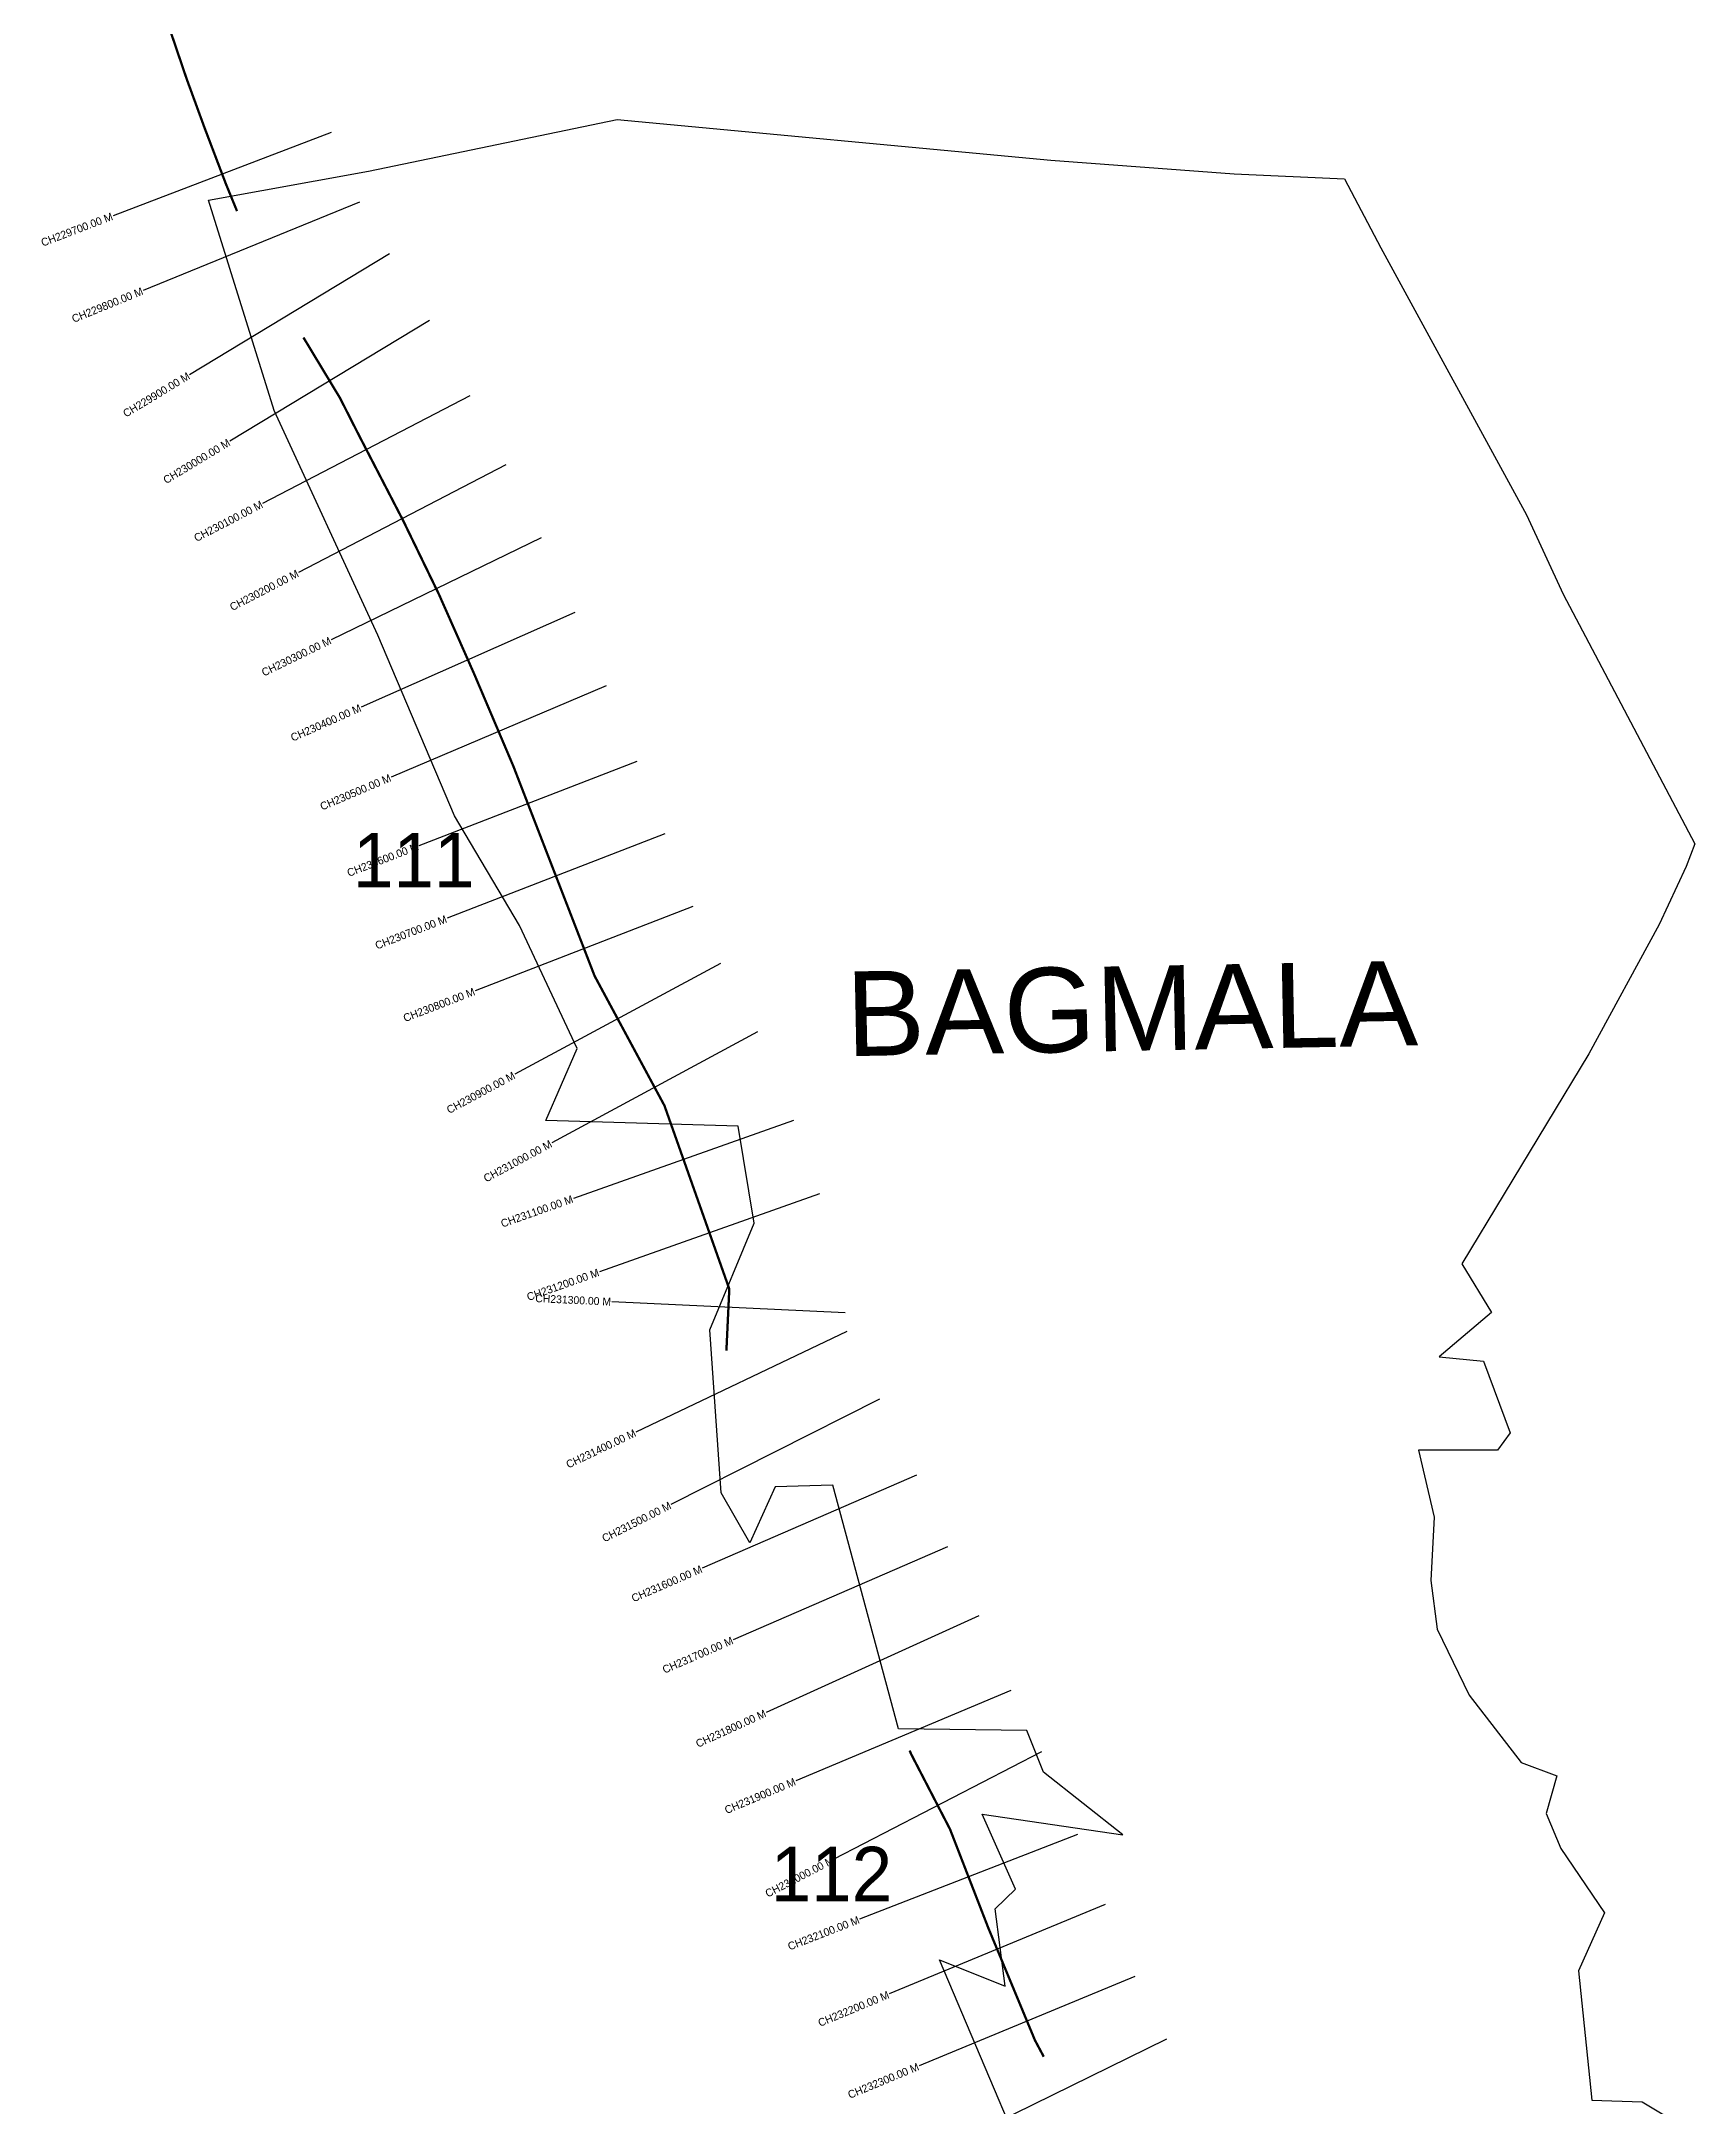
# Model space of a CAD drawing. Header units: metres. Extents: x 276130 to 280909, y 2052040 to 2062087.
# Drawn here: x 278477 to 280601, y 2054718 to 2057370 of the extents above; entities that cross this region are included whole.
import ezdxf
from ezdxf.enums import TextEntityAlignment as Align

# ---------------------------------------------------------------- set-up
doc = ezdxf.new("R2010")
doc.units = ezdxf.units.M
for name, color, linetype in [('CS', 134, 'Continuous'), ('CSMark', 210, 'Continuous'), ('NATURALLY PROTECTED', 3, 'Continuous'), ('village', 3, 'Continuous'), ('VILLAGE NAME', 250, 'Continuous')]:
    doc.layers.add(name, color=color, linetype=linetype)

msp = doc.modelspace()

# ---------------------------------------------------------------- linework, layer by layer
at = {"color": 6}
msp.add_lwpolyline([(280363.8, 2055583), (280347.6, 2055561)], dxfattribs=at)
at = {"layer": 'CS'}
for p, q in [((278849.5, 2057253), (278569.2, 2057146.3)), ((278885.7, 2057163.5), (278607.9, 2057050.3)), ((278924.1, 2057097.3), (278667.3, 2056942.1)), ((278975.8, 2057011.7), (278719, 2056856.6)), ((279027.6, 2056915.1), (278761.3, 2056776.9)), ((279073.7, 2056826.3), (278807.4, 2056688.1)), ((279119.2, 2056732.7), (278849.3, 2056601.8)), ((279162.2, 2056636.7), (278887.9, 2056515.2)), ((279202.4, 2056542.7), (278926.3, 2056425.4)), ((279241.8, 2056445.5), (278962.1, 2056337.2)), ((279277.9, 2056352.3), (278998.2, 2056244)), ((279314, 2056259), (279034.3, 2056150.7)), ((279349.4, 2056186), (279085.3, 2056043.7)), ((279396.8, 2056098), (279132.7, 2055955.7)), ((279443.3, 2055984.3), (279160.5, 2055884.2)), ((279476.6, 2055890), (279193.8, 2055789.9)), ((279509.4, 2055737.3), (279209.8, 2055751.4)), ((279511.5, 2055713.4), (279240.7, 2055584.2)), ((279553.7, 2055626.4), (279285.8, 2055491.2)), ((279601.2, 2055528.7), (279326, 2055409.2)), ((279641, 2055436.9), (279365.8, 2055317.5)), ((279681.1, 2055348.2), (279408, 2055224)), ((279722.5, 2055252.4), (279446, 2055136.2)), ((279761.6, 2055173.5), (279495.1, 2055035.7)), ((279807.8, 2055067.3), (279528.1, 2054958.6)), ((279843.3, 2054977.5), (279566.2, 2054862.5)), ((279881.6, 2054885.1), (279604.6, 2054770.1)), ((279922.4, 2054804.3), (279653.1, 2054672.1))]:
    msp.add_line(p, q, dxfattribs=at)
at = {"layer": 'NATURALLY PROTECTED', "const_width": 3, "flags": 128}
for points in [[(278642.2, 2057385.3), (278663.7, 2057322), (278686.6, 2057259.4), (278714, 2057187.4), (278728.4, 2057152.2)], [(278813.7, 2056989.9), (278860.7, 2056912.1), (278885.2, 2056863.9), (278941.7, 2056754.9), (278987.8, 2056659.9), (279032.7, 2056558.5), (279083.3, 2056439.4), (279187.7, 2056169.9), (279277.4, 2056003.4), (279360.7, 2055767.9), (279357, 2055688.8)], [(279592.4, 2055175.1), (279594.1, 2055170.9), (279644.2, 2055074.1), (279693.7, 2054946.5), (279753.3, 2054803.1), (279764.6, 2054781.9)]]:
    msp.add_lwpolyline(points, dxfattribs=at)
at = {"layer": 'village', "color": 6}
for points in [[(279788.5, 2054534), (279630.8, 2054906.4), (279715, 2054872.6), (279702.1, 2054971.9), (279728.4, 2054997.3), (279685.7, 2055093.3), (279866.4, 2055066.8), (279764.5, 2055147.4), (279742.9, 2055200.7), (279577.9, 2055203.2), (279493.5, 2055515.8), (279419.5, 2055513.9), (279387.1, 2055441.7), (279350.3, 2055505.9), (279335.6, 2055715.4), (279392.6, 2055852.5), (279372.3, 2055977), (279124.9, 2055984.5), (279165.3, 2056076.8), (279091.3, 2056234.8), (279007.6, 2056375.6), (278909.1, 2056607.7), (278776.3, 2056896.2), (278691.7, 2057166.4), (278897.2, 2057203.7), (279216.8, 2057269.8), (279773.7, 2057217.6), (280009.2, 2057199.9), (280151, 2057193.5), (280197.6, 2057105), (280384.7, 2056762.1), (280431.9, 2056660.2), (280600.7, 2056339.5), (280589.6, 2056310.3), (280555, 2056235.8), (280464.8, 2056069.8), (280301.6, 2055800.1), (280339.6, 2055737.7), (280272.5, 2055680.9), (280329.5, 2055675), (280363.8, 2055583)], [(280347.6, 2055561), (280246.1, 2055560.7), (280266.2, 2055474.8), (280261.6, 2055393.7), (280269.9, 2055330.9), (280311.2, 2055246.3), (280378, 2055159.9), (280423.5, 2055142.6), (280410.1, 2055094.3), (280428.7, 2055049.2), (280484.7, 2054966.9), (280451.3, 2054892), (280468.4, 2054725.9), (280533.1, 2054724.1), (280565.2, 2054704.9)]]:
    msp.add_lwpolyline(points, dxfattribs=at)

# ---------------------------------------------------------------- texts
at = {"char_height": 70, "attachment_point": 1}
for s, insert in [('111', (278877.2, 2056353.7)), ('112', (279413.8, 2055051.5))]:
    msp.add_mtext_dynamic_manual_height_columns(s, width=95.172, gutter_width=1, heights=[0], dxfattribs=dict(at, insert=insert))
at = {"layer": 'CSMark'}
for s, rotation, p in [('CH229700.00 M', 20.8367, (278568.2, 2057145.9)), ('CH229800.00 M', 22.1701, (278607, 2057050)), ('CH229900.00 M', 31.1493, (278666.5, 2056941.6)), ('CH230000.00 M', 31.1493, (278718.2, 2056856.1)), ('CH230100.00 M', 27.4276, (278760.5, 2056776.4)), ('CH230200.00 M', 27.4276, (278806.5, 2056687.7)), ('CH230300.00 M', 25.8738, (278848.4, 2056601.4)), ('CH230400.00 M', 23.8966, (278887, 2056514.8)), ('CH230500.00 M', 23.0183, (278925.4, 2056425)), ('CH230600.00 M', 21.1616, (278961.1, 2056336.9)), ('CH230700.00 M', 21.1616, (278997.2, 2056243.6)), ('CH230800.00 M', 21.1616, (279033.3, 2056150.4)), ('CH230900.00 M', 28.3199, (279084.4, 2056043.2)), ('CH231000.00 M', 28.3199, (279131.8, 2055955.2)), ('CH231100.00 M', 19.4837, (279159.5, 2055883.9)), ('CH231200.00 M', 19.4837, (279192.9, 2055789.6)), ('CH231300.00 M', 357.3054, (279208.8, 2055751.5)), ('CH231400.00 M', 25.5121, (279239.8, 2055583.7)), ('CH231500.00 M', 26.7823, (279285, 2055490.7)), ('CH231600.00 M', 23.4622, (279325.1, 2055408.8)), ('CH231700.00 M', 23.4622, (279364.9, 2055317.1)), ('CH231800.00 M', 24.4588, (279407.1, 2055223.5)), ('CH231900.00 M', 22.803, (279445.1, 2055135.8)), ('CH232000.00 M', 27.3482, (279494.3, 2055035.3)), ('CH232100.00 M', 21.2358, (279527.2, 2054958.2)), ('CH232200.00 M', 22.5405, (279565.3, 2054862.1)), ('CH232300.00 M', 22.5405, (279603.6, 2054769.7))]:
    msp.add_text(s, height=10, rotation=rotation, dxfattribs=at).set_placement(p, align=Align.MIDDLE_RIGHT)
at = {"layer": 'VILLAGE NAME', "insert": (279509.4, 2056175.5), "char_height": 108.748, "attachment_point": 1, "rotation": 1.1028}
msp.add_mtext_dynamic_manual_height_columns('{\\fArial|b0|i0|c0|p34;BAGMALA}', width=726.929, gutter_width=543.7, heights=[0], dxfattribs=at)

doc.saveas('drawing.dxf')
